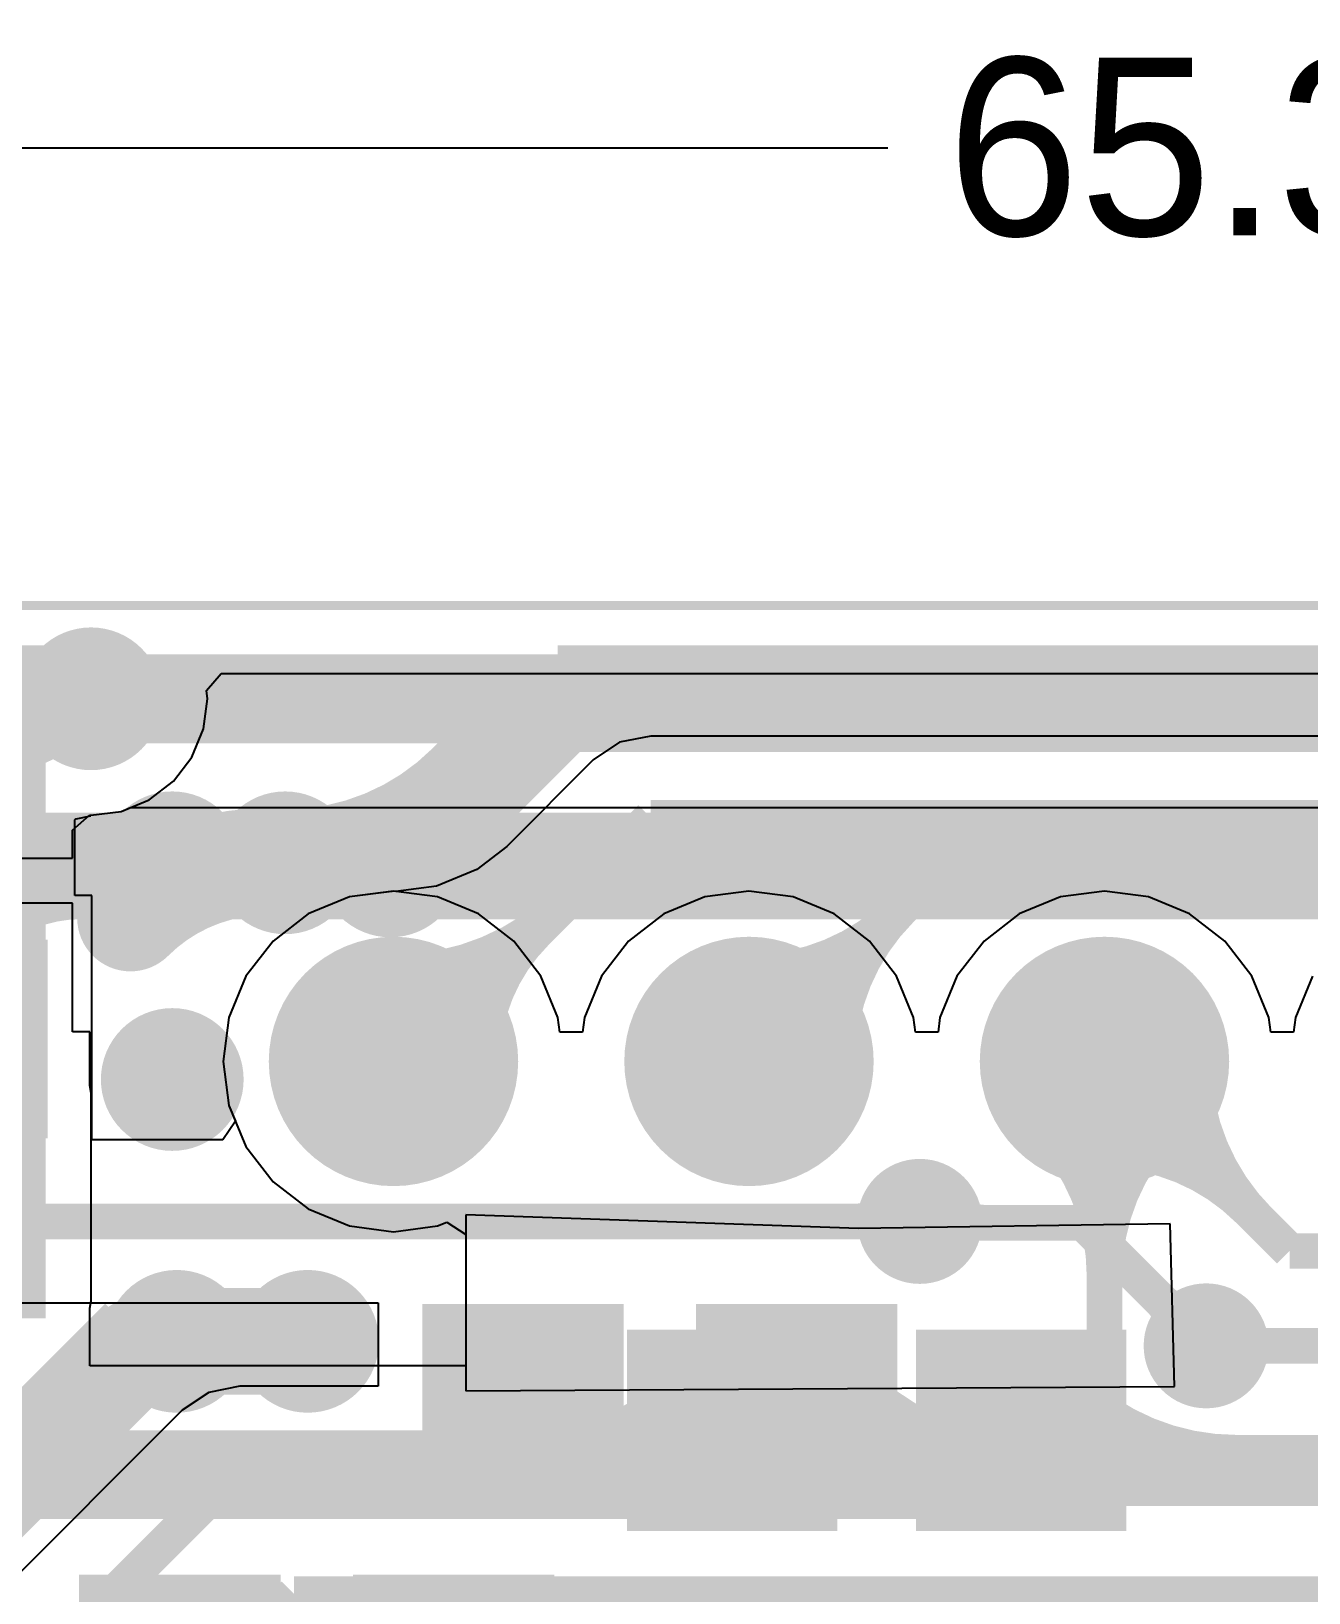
# Model space of a CAD drawing. Extents: x 56.2 to 141.8, y 48 to 96.4.
# Drawn here: x 93.9 to 101.09, y 87.66 to 96.45 of the extents above; entities that cross this region are included whole.
import ezdxf

# ---------------------------------------------------------------- set-up
doc = ezdxf.new("R2010")
doc.units = 0
doc.header["$MEASUREMENT"] = 0
doc.layers.get('0').update_dxf_attribs({"linetype": 'CONTINUOUS'})
doc.layers.get('Defpoints').update_dxf_attribs({"linetype": 'CONTINUOUS'})
for name, color, linetype in [('BOTTOMLAYER', 5, 'CONTINUOUS'), ('BOTTOMPASTE', 16, 'CONTINUOUS'), ('BOTTOMSOLDER', 6, 'CONTINUOUS'), ('KEEPOUTLAYER', 6, 'CONTINUOUS'), ('MULTILAYER', 9, 'CONTINUOUS'), ('TOPLAYER', 1, 'CONTINUOUS'), ('TOPPASTE', 8, 'CONTINUOUS'), ('TOPSOLDER', 216, 'CONTINUOUS')]:
    doc.layers.add(name, color=color, linetype=linetype)
doc.dimstyles.get("Standard").update_dxf_attribs({"dimtxt": 1, "dimasz": 0.18, "dimexe": 0.18, "dimexo": 0.0625, "dimgap": 0.09, "dimtad": 0, "dimtih": 1, "dimtoh": 1, "dimzin": 0, "dimdsep": 46, "dimtxsty": 'Standard', "dimcen": 0.09, "dimclrd": 1, "dimclre": 1, "dimclrt": 3, "dimadec": 0, "dimazin": 0, "dimtfac": 1, "dimtofl": 0, "dimtmove": 0, "dimatfit": 3, "dimfxl": 1, "dimtolj": 1, "dimtzin": 0, "dimarcsym": 0})

# ---------------------------------------------------------------- blocks, each defined once
blk = doc.blocks.new('*D2')
at = {"color": 1, "linetype": 'Continuous', "lineweight": -2, "transparency": 16777216}
for p, q in [((68.072, 91.7237), (68.072, 95.9727)), ((133.3754, 91.7003), (133.3754, 95.9727)), ((68.252, 95.7927), (98.717, 95.7927)), ((133.1954, 95.7927), (102.7304, 95.7927))]:
    blk.add_line(p, q, dxfattribs=at)
at = {"color": 1, "linetype": 'Continuous', "transparency": 16777216}
for points in [[(68.252, 95.8227), (68.252, 95.7627), (68.072, 95.7927)], [(133.1954, 95.8227), (133.1954, 95.7627), (133.3754, 95.7927)]]:
    blk.add_solid(points, dxfattribs=at)
at = {"layer": 'Defpoints', "color": 0, "linetype": 'Continuous', "transparency": 16777216}
for p in [(133.3754, 95.7927), (68.072, 91.6612), (133.3754, 91.6378)]:
    blk.add_point(p, dxfattribs=at)
at = {"color": 3, "linetype": 'Continuous', "transparency": 16777216, "insert": (100.7237, 95.7927), "char_height": 1, "attachment_point": 5}
blk.add_mtext('\\A1;65.30', dxfattribs=at)

msp = doc.modelspace()

# ---------------------------------------------------------------- linework, layer by layer
at = {"layer": 'BOTTOMLAYER'}
for p, q in [((94.883397, 92.74017), (94.967135, 92.835656)), ((94.967135, 92.835656), (128.751282, 92.835656)), ((94.867268, 92.523318), (94.889607, 92.693002)), ((94.889607, 92.693002), (94.883397, 92.74017)), ((94.801771, 92.3652), (94.867268, 92.523318)), ((97.208017, 92.44809), (97.059168, 92.348632)), ((97.3836, 92.483015), (97.208017, 92.44809)), ((104.7242, 92.483015), (97.3836, 92.483015)), ((94.697583, 92.229419), (94.801771, 92.3652)), ((97.059168, 92.348632), (96.572835, 91.862298)), ((94.561802, 92.125231), (94.697583, 92.229419)), ((94.403685, 92.059735), (94.561802, 92.125231)), ((94.142603, 92.012402), (94.150909, 92.017952)), ((94.142603, 91.586799), (94.142603, 92.012402)), ((94.150909, 92.017952), (94.23397, 92.034474)), ((94.23397, 92.034474), (94.23397, 92.037395)), ((94.23397, 92.037395), (94.234, 92.037395)), ((94.234, 92.037395), (94.403685, 92.059735)), ((96.572835, 91.862298), (96.403988, 91.732738)), ((96.403988, 91.732738), (96.178152, 91.639194)), ((96.178152, 91.639194), (95.949122, 91.609042)), ((94.23861, 91.586799), (94.142603, 91.586799)), ((94.23861, 90.211415), (94.23861, 91.586799)), ((95.687802, 91.578146), (95.456703, 91.482421)), ((95.926585, 91.609581), (95.687802, 91.578146)), ((95.9358, 91.611414), (95.926585, 91.609581)), ((95.9358, 91.610795), (95.9358, 91.611414)), ((95.949122, 91.609042), (95.9358, 91.610795)), ((95.456703, 91.482421), (95.258255, 91.330145)), ((95.258255, 91.330145), (95.105979, 91.131697)), ((95.105979, 91.131697), (95.010254, 90.900598)), ((95.010254, 90.900598), (94.977605, 90.6526)), ((94.977605, 90.6526), (95.010254, 90.404602)), ((95.010254, 90.404602), (95.046536, 90.317013)), ((95.046536, 90.317013), (94.975977, 90.211415)), ((94.975977, 90.211415), (94.23861, 90.211415)), ((93.288599, 89.293784), (95.849397, 89.293784)), ((95.849397, 89.293784), (95.849397, 88.825415)), ((95.0722, 88.825415), (94.896617, 88.79049)), ((95.849397, 88.825415), (95.0722, 88.825415)), ((94.896617, 88.79049), (94.747768, 88.691032)), ((94.747768, 88.691032), (93.612338, 87.555601))]:
    msp.add_line(p, q, dxfattribs=at)
for points, const_width in [([(93.378404, 92.329), (93.742406, 92.693002)], 0.599999), ([(93.742406, 92.693002), (94.234, 92.693002)], 0.599999), ([(95.9182, 91.7526), (96.858602, 92.693002)], 0.599999), ([(96.858602, 92.693002), (106.304644, 92.693002)], 0.599999), ([(95.9104, 90.551), (97.3836, 92.0242)], 0.2), ([(97.3836, 92.0242), (104.7242, 92.0242)], 0.2), ([(94.735797, 91.738597), (94.7498, 91.7526)], 0.599999), ([(94.7498, 91.7526), (95.9182, 91.7526)], 0.599999), ([(97.935801, 90.6526), (98.875601, 91.5924)], 0.2), ([(98.875601, 91.5924), (102.6668, 91.5924)], 0.2), ([(97.910401, 90.551), (97.910401, 90.6526)], 0.2), ([(99.9358, 88.6074), (99.9358, 90.6526)], 0.2), ([(89.84058, 89.752599), (98.896599, 89.752599)], 0.2), ([(93.3196, 87.871496), (94.525904, 89.0778)], 0.599999), ([(94.525904, 89.0778), (95.4532, 89.0778)], 0.599999), ([(100.5078, 89.0524), (101.6762, 89.0524)], 0.2), ([(99.7204, 88.392), (99.9358, 88.6074)], 0.2), ([(97.9932, 88.392), (99.7204, 88.392)], 0.2), ([(93.936769, 87.231169), (95.0722, 88.3666)], 0.2), ([(95.0722, 88.3666), (96.9518, 88.3666)], 0.2), ([(94.536768, 86.815168), (95.377, 87.6554)], 0.2), ([(95.377, 87.6554), (102.616, 87.6554)], 0.2)]:
    msp.add_lwpolyline(points, dxfattribs=dict(at, const_width=const_width))
for points, const_width in [([(93.394799, 92.345396, -0.198912), (94.234, 92.693002)], 0.599999), ([(93.471322, 92.247545, -0.270654), (94.23397, 92.693002)], 0.599999), ([(96.366851, 92.201253, -0.198912), (95.3262, 91.7702)], 0.599999), ([(94.456433, 91.45923, -0.224686), (95.3262, 91.7702)], 0.599999), ([(94.470428, 91.473226, -0.2296), (95.3262, 91.7702)], 0.599999), ([(96.919433, 91.560033, -0.198912), (95.9358, 91.152599)], 0.2), ([(98.789353, 91.506152, -0.198912), (97.935801, 91.152599)], 0.2), ([(98.4358, 90.6526, -0.198912), (98.789353, 91.506152)], 0.2), ([(96.435799, 90.6526, -0.198912), (96.735471, 91.376071)], 0.2), ([(96.578011, 91.218614, -0.198912), (95.9358, 90.952599)], 0.2), ([(98.447934, 91.16473, -0.198912), (97.935801, 90.952599)], 0.2), ([(98.2358, 90.6526, -0.198912), (98.447931, 91.164733)], 0.2), ([(99.723669, 90.440469, -0.198912), (99.9358, 89.928337)], 0.2), ([(99.9358, 89.928337, -0.198912), (100.14793, 90.440469)], 0.2), ([(99.582247, 90.299047, -0.198912), (99.9358, 89.445495)], 0.2), ([(99.9358, 89.445495, -0.198912), (100.289352, 90.299047)], 0.2), ([(98.790534, 89.858665, -0.198912), (98.534469, 89.752599)], 0.2), ([(98.534469, 89.752599, -0.198912), (98.790534, 89.646534)], 0.2), ([(94.391061, 88.942959, -0.198912), (94.7166, 89.0778)], 0.599999), ([(100.86993, 89.0524, -0.198912), (100.613865, 89.158465)], 0.2), ([(100.613865, 88.946335, -0.198912), (100.86993, 89.0524)], 0.2), ([(99.720329, 88.392, -0.203839), (98.467334, 88.924963)], 0.2), ([(99.250129, 88.392, -0.203839), (98.32326, 88.786244)], 0.2), ([(98.779929, 88.392, -0.203839), (98.179186, 88.647527)], 0.2)]:
    msp.add_lwpolyline(points, format="xyb", dxfattribs=dict(at, const_width=const_width))
for points, const_width in [([(94.08397, 92.693002, 1), (94.383969, 92.693002, 1)], 0.299999), ([(94.084, 92.693002, 1), (94.384, 92.693002, 1)], 0.299999), ([(94.084, 92.693002, 1), (94.384, 92.693002, 1)], 0.299999), ([(96.216851, 92.201253, 1), (96.51685, 92.201253, 1)], 0.299999), ([(94.5412, 91.7702, 1), (94.8412, 91.7702, 1)], 0.299999), ([(95.1762, 91.7702, 1), (95.4762, 91.7702, 1)], 0.299999), ([(95.1762, 91.7702, 1), (95.4762, 91.7702, 1)], 0.299999), ([(95.1762, 91.7702, 1), (95.4762, 91.7702, 1)], 0.299999), ([(95.1762, 91.7702, 1), (95.4762, 91.7702, 1)], 0.299999), ([(95.768201, 91.7526, 1), (96.0682, 91.7526, 1)], 0.299999), ([(94.306433, 91.45923, 1), (94.606433, 91.45923, 1)], 0.299999), ([(94.320429, 91.473226, 1), (94.620428, 91.473226, 1)], 0.299999), ([(96.869433, 91.560033, 1), (96.969433, 91.560033, 1)], 0.1), ([(98.739353, 91.506152, 1), (98.839353, 91.506152, 1)], 0.1), ([(98.739353, 91.506152, 1), (98.839353, 91.506152, 1)], 0.1), ([(96.685471, 91.376071, 1), (96.785471, 91.376071, 1)], 0.1), ([(96.528011, 91.218614, 1), (96.628011, 91.218614, 1)], 0.1), ([(95.635801, 90.6526, 1), (96.235799, 90.6526, 1)], 0.599999), ([(95.8858, 91.152599, 1), (95.9858, 91.152599, 1)], 0.1), ([(97.635802, 90.6526, 1), (98.2358, 90.6526, 1)], 0.599999), ([(97.885801, 91.152599, 1), (97.985801, 91.152599, 1)], 0.1), ([(98.397931, 91.164733, 1), (98.497931, 91.164733, 1)], 0.1), ([(98.397934, 91.16473, 1), (98.497934, 91.16473, 1)], 0.1), ([(99.6358, 90.6526, 1), (100.235799, 90.6526, 1)], 0.599999), ([(95.8858, 90.952599, 1), (95.9858, 90.952599, 1)], 0.1), ([(97.885801, 90.952599, 1), (97.985801, 90.952599, 1)], 0.1), ([(94.5412, 90.551, 1), (94.8412, 90.551, 1)], 0.299999), ([(96.385799, 90.6526, 1), (96.485799, 90.6526, 1)], 0.1), ([(98.185801, 90.6526, 1), (98.2858, 90.6526, 1)], 0.1), ([(98.3858, 90.6526, 1), (98.4858, 90.6526, 1)], 0.1), ([(99.673669, 90.440469, 1), (99.773669, 90.440469, 1)], 0.1), ([(100.09793, 90.440469, 1), (100.19793, 90.440469, 1)], 0.1), ([(99.532247, 90.299047, 1), (99.632247, 90.299047, 1)], 0.1), ([(100.239352, 90.299047, 1), (100.339352, 90.299047, 1)], 0.1), ([(98.771601, 89.752599, 1), (99.021598, 89.752599, 1)], 0.249999), ([(99.8858, 89.928337, 1), (99.9858, 89.928337, 1)], 0.1), ([(99.8858, 89.928337, 1), (99.9858, 89.928337, 1)], 0.1), ([(98.740534, 89.858665, 1), (98.840534, 89.858665, 1)], 0.1), ([(98.484469, 89.752599, 1), (98.584469, 89.752599, 1)], 0.1), ([(98.484469, 89.752599, 1), (98.584469, 89.752599, 1)], 0.1), ([(98.740534, 89.646534, 1), (98.840534, 89.646534, 1)], 0.1), ([(99.8858, 89.445495, 1), (99.9858, 89.445495, 1)], 0.1), ([(99.8858, 89.445495, 1), (99.9858, 89.445495, 1)], 0.1), ([(94.5666, 89.0778, 1), (94.8666, 89.0778, 1)], 0.299999), ([(94.5666, 89.0778, 1), (94.8666, 89.0778, 1)], 0.299999), ([(95.3032, 89.0778, 1), (95.6032, 89.0778, 1)], 0.299999), ([(100.382802, 89.0524, 1), (100.632798, 89.0524, 1)], 0.249999), ([(94.241061, 88.942959, 1), (94.541061, 88.942959, 1)], 0.299999), ([(100.563865, 89.158465, 1), (100.663865, 89.158465, 1)], 0.1), ([(100.81993, 89.0524, 1), (100.91993, 89.0524, 1)], 0.1), ([(100.81993, 89.0524, 1), (100.91993, 89.0524, 1)], 0.1), ([(98.417334, 88.924963, 1), (98.517334, 88.924963, 1)], 0.1), ([(100.563865, 88.946335, 1), (100.663865, 88.946335, 1)], 0.1), ([(98.27326, 88.786244, 1), (98.37326, 88.786244, 1)], 0.1), ([(98.129187, 88.647527, 1), (98.229186, 88.647527, 1)], 0.1), ([(98.72993, 88.392, 1), (98.829929, 88.392, 1)], 0.1), ([(99.200129, 88.392, 1), (99.300129, 88.392, 1)], 0.1), ([(99.670329, 88.392, 1), (99.770329, 88.392, 1)], 0.1)]:
    msp.add_lwpolyline(points, format="xyb", close=True, dxfattribs=dict(at, const_width=const_width))
for points in [[(97.129397, 89.186799), (96.199396, 89.186799), (97.129397, 88.206801), (96.199396, 88.206801)], [(98.669399, 89.186799), (97.739398, 89.186799), (98.669399, 88.206801), (97.739398, 88.206801)]]:
    msp.add_solid(points, dxfattribs=at)
at = {"layer": 'BOTTOMPASTE'}
for points in [[(97.129397, 89.186799), (96.199396, 89.186799), (97.129397, 88.206801), (96.199396, 88.206801)], [(98.669399, 89.186799), (97.739398, 89.186799), (98.669399, 88.206801), (97.739398, 88.206801)]]:
    msp.add_solid(points, dxfattribs=at)
at = {"layer": 'BOTTOMSOLDER'}
for points, const_width in [([(94.0332, 92.693002, 1), (94.4348, 92.693002, 1)], 0.401599), ([(94.4904, 91.7702, 1), (94.892, 91.7702, 1)], 0.401599), ([(95.1254, 91.7702, 1), (95.527, 91.7702, 1)], 0.401599), ([(95.717401, 91.7526, 1), (96.119, 91.7526, 1)], 0.401599), ([(95.585001, 90.6526, 1), (96.286599, 90.6526, 1)], 0.701599), ([(97.585002, 90.6526, 1), (98.2866, 90.6526, 1)], 0.701599), ([(99.585, 90.6526, 1), (100.286599, 90.6526, 1)], 0.701599), ([(94.4904, 90.551, 1), (94.892, 90.551, 1)], 0.401599), ([(98.720801, 89.752599, 1), (99.072398, 89.752599, 1)], 0.351599), ([(94.5158, 89.0778, 1), (94.9174, 89.0778, 1)], 0.401599), ([(95.2524, 89.0778, 1), (95.654, 89.0778, 1)], 0.401599), ([(100.332002, 89.0524, 1), (100.683598, 89.0524, 1)], 0.351599)]:
    msp.add_lwpolyline(points, format="xyb", close=True, dxfattribs=dict(at, const_width=const_width))
for points in [[(92.872611, 90.2208), (93.990211, 90.2208), (92.872611, 91.3384), (93.990211, 91.3384)], [(97.230997, 89.288399), (96.097796, 89.288399), (97.230997, 88.105201), (96.097796, 88.105201)], [(98.770999, 89.288399), (97.637798, 89.288399), (98.770999, 88.105201), (97.637798, 88.105201)]]:
    msp.add_solid(points, dxfattribs=at)
at = {"layer": 'KEEPOUTLAYER', "const_width": 0.05}
msp.add_lwpolyline([(69.9516, 93.218), (131.318, 93.218)], dxfattribs=at)
at = {"layer": 'MULTILAYER'}
for points, const_width in [([(94.084, 92.693002, 1), (94.384, 92.693002, 1)], 0.299999), ([(94.5412, 91.7702, 1), (94.8412, 91.7702, 1)], 0.299999), ([(95.1762, 91.7702, 1), (95.4762, 91.7702, 1)], 0.299999), ([(95.768201, 91.7526, 1), (96.0682, 91.7526, 1)], 0.299999), ([(95.635801, 90.6526, 1), (96.235799, 90.6526, 1)], 0.599999), ([(97.635802, 90.6526, 1), (98.2358, 90.6526, 1)], 0.599999), ([(99.6358, 90.6526, 1), (100.235799, 90.6526, 1)], 0.599999), ([(94.5412, 90.551, 1), (94.8412, 90.551, 1)], 0.299999), ([(98.771601, 89.752599, 1), (99.021598, 89.752599, 1)], 0.249999), ([(94.5666, 89.0778, 1), (94.8666, 89.0778, 1)], 0.299999), ([(95.3032, 89.0778, 1), (95.6032, 89.0778, 1)], 0.299999), ([(100.382802, 89.0524, 1), (100.632798, 89.0524, 1)], 0.249999)]:
    msp.add_lwpolyline(points, format="xyb", close=True, dxfattribs=dict(at, const_width=const_width))
at = {"layer": 'TOPLAYER'}
for p, q in [((94.403685, 92.059735), (94.455623, 92.081248)), ((94.455623, 92.081248), (103.642003, 92.081248)), ((94.1308, 91.954673), (94.226286, 92.038411)), ((94.226286, 92.038411), (94.234, 92.037395)), ((94.234, 92.037395), (94.403685, 92.059735)), ((94.1308, 91.796598), (94.1308, 91.954673)), ((92.1528, 91.796598), (94.1308, 91.796598)), ((95.687802, 91.578146), (95.456703, 91.482421)), ((95.9358, 91.610795), (95.687802, 91.578146)), ((96.183798, 91.578146), (95.9358, 91.610795)), ((96.414897, 91.482421), (96.183798, 91.578146)), ((97.687803, 91.578146), (97.456704, 91.482421)), ((97.935801, 91.610795), (97.687803, 91.578146)), ((98.183799, 91.578146), (97.935801, 91.610795)), ((98.414898, 91.482421), (98.183799, 91.578146)), ((99.687802, 91.578146), (99.456702, 91.482421)), ((99.9358, 91.610795), (99.687802, 91.578146)), ((100.183798, 91.578146), (99.9358, 91.610795)), ((100.414897, 91.482421), (100.183798, 91.578146)), ((94.1308, 91.542598), (92.1528, 91.542598)), ((94.1308, 90.835602), (94.1308, 91.542598)), ((95.456703, 91.482421), (95.258255, 91.330145)), ((96.613345, 91.330145), (96.414897, 91.482421)), ((97.456704, 91.482421), (97.258256, 91.330145)), ((98.613346, 91.330145), (98.414898, 91.482421)), ((99.456702, 91.482421), (99.258255, 91.330145)), ((100.613345, 91.330145), (100.414897, 91.482421)), ((95.258255, 91.330145), (95.105979, 91.131697)), ((96.765621, 91.131697), (96.613345, 91.330145)), ((97.258256, 91.330145), (97.105981, 91.131697)), ((98.765622, 91.131697), (98.613346, 91.330145)), ((99.258255, 91.330145), (99.105979, 91.131697)), ((100.76562, 91.131697), (100.613345, 91.330145)), ((95.105979, 91.131697), (95.010254, 90.900598)), ((96.861346, 90.900598), (96.765621, 91.131697)), ((97.105981, 91.131697), (97.010256, 90.900598)), ((98.861347, 90.900598), (98.765622, 91.131697)), ((99.105979, 91.131697), (99.010254, 90.900598)), ((100.861345, 90.900598), (100.76562, 91.131697)), ((101.10598, 91.131697), (101.010255, 90.900598)), ((95.010254, 90.900598), (94.977605, 90.6526)), ((96.872301, 90.817388), (96.861346, 90.900598)), ((97.010256, 90.900598), (96.999301, 90.817388)), ((98.872299, 90.817398), (98.861347, 90.900598)), ((99.010254, 90.900598), (98.999302, 90.817398)), ((100.8723, 90.817385), (100.861345, 90.900598)), ((101.010255, 90.900598), (100.9993, 90.817385)), ((94.130802, 90.835602), (94.1308, 90.835602)), ((94.130802, 90.819595), (94.130802, 90.835602)), ((94.226799, 90.819595), (94.130802, 90.819595)), ((94.226799, 90.51732), (94.226799, 90.819595)), ((96.999301, 90.817388), (96.872301, 90.817388)), ((98.999302, 90.817398), (98.872299, 90.817398)), ((100.9993, 90.817385), (100.8723, 90.817385)), ((94.977605, 90.6526), (95.010254, 90.404602)), ((94.235257, 90.4748), (94.226799, 90.51732)), ((94.235257, 89.3064), (94.235257, 90.4748)), ((95.010254, 90.404602), (95.105979, 90.173503)), ((95.105979, 90.173503), (95.258255, 89.975055)), ((95.258255, 89.975055), (95.456703, 89.822779)), ((95.456703, 89.822779), (95.687802, 89.727054)), ((95.687802, 89.727054), (95.9358, 89.694405)), ((95.9358, 89.694405), (96.183798, 89.727054)), ((96.183798, 89.727054), (96.236602, 89.748926)), ((96.236602, 89.748926), (96.3422, 89.678368)), ((98.552, 89.7128), (96.3422, 89.789)), ((96.3422, 89.789), (96.3422, 88.7984)), ((100.3046, 89.7382), (98.552, 89.7128)), ((100.33, 88.8238), (100.3046, 89.7382)), ((96.3422, 89.678368), (96.3422, 88.939555)), ((94.226799, 89.26388), (94.235257, 89.3064)), ((94.226799, 88.959601), (94.226799, 89.26388)), ((94.226802, 88.959601), (94.226799, 88.959601)), ((94.226802, 88.939555), (94.226802, 88.959601)), ((96.3422, 88.939555), (94.226802, 88.939555)), ((96.3422, 88.7984), (100.33, 88.8238))]:
    msp.add_line(p, q, dxfattribs=at)
for points, const_width in [([(94.084, 92.693002, 1), (94.384, 92.693002, 1)], 0.299999), ([(94.052936, 92.799068, 1), (94.202933, 92.799068, 1)], 0.15), ([(93.796871, 92.693002, 1), (93.946868, 92.693002, 1)], 0.15), ([(93.796871, 92.693002, 1), (93.946868, 92.693002, 1)], 0.15), ([(94.052936, 92.586937, 1), (94.202933, 92.586937, 1)], 0.15), ([(94.023165, 91.7526, 1), (94.323164, 91.7526, 1)], 0.299999), ([(94.5412, 91.7702, 1), (94.8412, 91.7702, 1)], 0.299999), ([(95.1762, 91.7702, 1), (95.4762, 91.7702, 1)], 0.299999), ([(95.768201, 91.7526, 1), (96.0682, 91.7526, 1)], 0.299999), ([(95.635801, 90.6526, 1), (96.235799, 90.6526, 1)], 0.599999), ([(97.635802, 90.6526, 1), (98.2358, 90.6526, 1)], 0.599999), ([(99.6358, 90.6526, 1), (100.235799, 90.6526, 1)], 0.599999), ([(94.5412, 90.551, 1), (94.8412, 90.551, 1)], 0.299999), ([(100.185799, 90.6526, 1), (100.285799, 90.6526, 1)], 0.1), ([(100.385799, 90.6526, 1), (100.485799, 90.6526, 1)], 0.1), ([(99.8858, 90.352601, 1), (99.9858, 90.352601, 1)], 0.1), ([(99.8858, 90.152601, 1), (99.9858, 90.152601, 1)], 0.1), ([(100.354572, 90.15843, 1), (100.454572, 90.15843, 1)], 0.1), ([(100.41589, 90.097107, 1), (100.51589, 90.097107, 1)], 0.1), ([(98.771601, 89.752599, 1), (99.021598, 89.752599, 1)], 0.249999), ([(98.952665, 89.858665, 1), (99.052664, 89.858665, 1)], 0.1), ([(100.695991, 89.817009, 1), (100.795991, 89.817009, 1)], 0.1), ([(99.189819, 89.744766, 1), (99.289819, 89.744766, 1)], 0.1), ([(99.227643, 89.744766, 1), (99.327642, 89.744766, 1)], 0.1), ([(100.757312, 89.755688, 1), (100.857312, 89.755688, 1)], 0.1), ([(98.952665, 89.646534, 1), (99.052664, 89.646534, 1)], 0.1), ([(94.5666, 89.0778, 1), (94.8666, 89.0778, 1)], 0.299999), ([(95.3032, 89.0778, 1), (95.6032, 89.0778, 1)], 0.299999), ([(100.201735, 89.308465, 1), (100.301735, 89.308465, 1)], 0.1), ([(100.201735, 89.308465, 1), (100.301735, 89.308465, 1)], 0.1), ([(100.382802, 89.0524, 1), (100.632798, 89.0524, 1)], 0.249999), ([(100.4578, 89.2024, 1), (100.5578, 89.2024, 1)], 0.1), ([(100.3078, 89.0524, 1), (100.4078, 89.0524, 1)], 0.1), ([(97.538774, 88.729828, 1), (97.788771, 88.729828, 1)], 0.249999), ([(97.892829, 88.729828, 1), (98.142826, 88.729828, 1)], 0.249999), ([(99.164374, 88.729828, 1), (99.414371, 88.729828, 1)], 0.249999), ([(99.578782, 88.765182, 1), (99.778782, 88.765182, 1)], 0.2), ([(99.578782, 88.765182, 1), (99.778782, 88.765182, 1)], 0.2), ([(96.568199, 88.327801, 1), (96.818196, 88.327801, 1)], 0.249999), ([(98.193799, 88.327801, 1), (98.443796, 88.327801, 1)], 0.249999), ([(98.863404, 88.327801, 1), (99.113401, 88.327801, 1)], 0.249999), ([(100.577777, 88.351385, 1), (100.777777, 88.351385, 1)], 0.2), ([(100.577777, 88.351385, 1), (100.777777, 88.351385, 1)], 0.2)]:
    msp.add_lwpolyline(points, format="xyb", close=True, dxfattribs=dict(at, const_width=const_width))
for points, const_width in [([(94.127935, 92.799068, -0.198912), (93.87187, 92.693002)], 0.299999), ([(93.87187, 92.693002, -0.198912), (94.127935, 92.586937)], 0.299999), ([(93.494791, 91.471608, -0.198912), (94.173164, 91.7526)], 0.599999), ([(100.46589, 90.097107, -0.198912), (100.235799, 90.6526)], 0.2), ([(100.807312, 89.755688, -0.198912), (100.435799, 90.6526)], 0.2), ([(99.9358, 90.352601, -0.198912), (100.404572, 90.15843)], 0.2), ([(99.9358, 90.152601, -0.198912), (100.745991, 89.817009)], 0.2), ([(99.277642, 89.744766, -0.198912), (99.002665, 89.858665)], 0.2), ([(99.002665, 89.646534, -0.198912), (99.239819, 89.744766)], 0.2), ([(100.5078, 89.2024, -0.198912), (100.251735, 89.308465)], 0.2), ([(100.251735, 89.308465, -0.198912), (100.3578, 89.0524)], 0.2), ([(97.663772, 88.729828, -0.198912), (96.693198, 88.327801)], 0.499999), ([(98.988402, 88.327801, -0.198912), (98.017828, 88.729828)], 0.499999), ([(99.289372, 88.729828, -0.198912), (98.318798, 88.327801)], 0.499999), ([(100.677777, 88.351385, -0.198912), (99.678782, 88.765182)], 0.399999), ([(100.677777, 88.351385, -0.198912), (99.678782, 88.765182)], 0.399999)]:
    msp.add_lwpolyline(points, format="xyb", dxfattribs=dict(at, const_width=const_width))
for points, const_width in [([(94.234, 92.693002), (103.895398, 92.693002)], 0.499999), ([(81.2038, 92.693002), (94.234, 92.693002)], 0.299999), ([(93.224802, 91.7526), (102.835799, 91.7526)], 0.599999), ([(99.9104, 90.6526), (100.9772, 89.5858)], 0.2), ([(98.896599, 89.752599), (98.904433, 89.744766)], 0.2), ([(98.904433, 89.744766), (99.815434, 89.744766)], 0.2), ([(99.815434, 89.744766), (100.5078, 89.0524)], 0.2), ([(100.9772, 89.5858), (102.0318, 89.5858)], 0.2), ([(97.655002, 88.392), (97.8408, 88.577798)], 0.499999), ([(93.1418, 88.327801), (99.950816, 88.327801)], 0.499999), ([(99.950816, 88.327801), (99.9744, 88.351385)], 0.499999), ([(99.9744, 88.351385), (101.293013, 88.351385)], 0.399999)]:
    msp.add_lwpolyline(points, dxfattribs=dict(at, const_width=const_width))
for points in [[(97.350801, 89.042799), (97.350801, 88.112798), (98.330799, 89.042799), (98.330799, 88.112798)], [(98.976401, 89.042799), (98.976401, 88.112798), (99.956399, 89.042799), (99.956399, 88.112798)]]:
    msp.add_solid(points, dxfattribs=at)
at = {"layer": 'TOPPASTE'}
for points in [[(97.350801, 89.042799), (97.350801, 88.112798), (98.330799, 89.042799), (98.330799, 88.112798)], [(98.976401, 89.042799), (98.976401, 88.112798), (99.956399, 89.042799), (99.956399, 88.112798)]]:
    msp.add_solid(points, dxfattribs=at)
at = {"layer": 'TOPSOLDER'}
for points, const_width in [([(94.0332, 92.693002, 1), (94.4348, 92.693002, 1)], 0.401599), ([(94.4904, 91.7702, 1), (94.892, 91.7702, 1)], 0.401599), ([(95.1254, 91.7702, 1), (95.527, 91.7702, 1)], 0.401599), ([(95.717401, 91.7526, 1), (96.119, 91.7526, 1)], 0.401599), ([(95.585001, 90.6526, 1), (96.286599, 90.6526, 1)], 0.701599), ([(97.585002, 90.6526, 1), (98.2866, 90.6526, 1)], 0.701599), ([(99.585, 90.6526, 1), (100.286599, 90.6526, 1)], 0.701599), ([(94.4904, 90.551, 1), (94.892, 90.551, 1)], 0.401599), ([(98.720801, 89.752599, 1), (99.072398, 89.752599, 1)], 0.351599), ([(94.5158, 89.0778, 1), (94.9174, 89.0778, 1)], 0.401599), ([(95.2524, 89.0778, 1), (95.654, 89.0778, 1)], 0.401599), ([(100.332002, 89.0524, 1), (100.683598, 89.0524, 1)], 0.351599)]:
    msp.add_lwpolyline(points, format="xyb", close=True, dxfattribs=dict(at, const_width=const_width))
for points in [[(92.3052, 92.351197), (92.3052, 90.987999), (93.9784, 92.351197), (93.9784, 90.987999)], [(92.3052, 90.571196), (92.3052, 89.207998), (93.9784, 90.571196), (93.9784, 89.207998)], [(97.249201, 89.144399), (97.249201, 88.011198), (98.432399, 89.144399), (98.432399, 88.011198)], [(98.874801, 89.144399), (98.874801, 88.011198), (100.057999, 89.144399), (100.057999, 88.011198)], [(94.167401, 86.581201), (95.300602, 86.581201), (94.167401, 87.764399), (95.300602, 87.764399)], [(95.707403, 86.581201), (96.840604, 86.581201), (95.707403, 87.764399), (96.840604, 87.764399)]]:
    msp.add_solid(points, dxfattribs=at)

# ---------------------------------------------------------------- dimensions: what is measured, and where the dimension line sits
at = {"linetype": 'Continuous'}
dim = msp.add_linear_dim(base=(133.3754, 95.792675), p1=(68.072, 91.661206), p2=(133.3754, 91.637785), dimstyle='Standard', dxfattribs=at)
dim.commit()
dim.dimension.update_dxf_attribs({"geometry": '*D2', "text_midpoint": (100.7237, 95.792675)})

doc.saveas('drawing.dxf')
